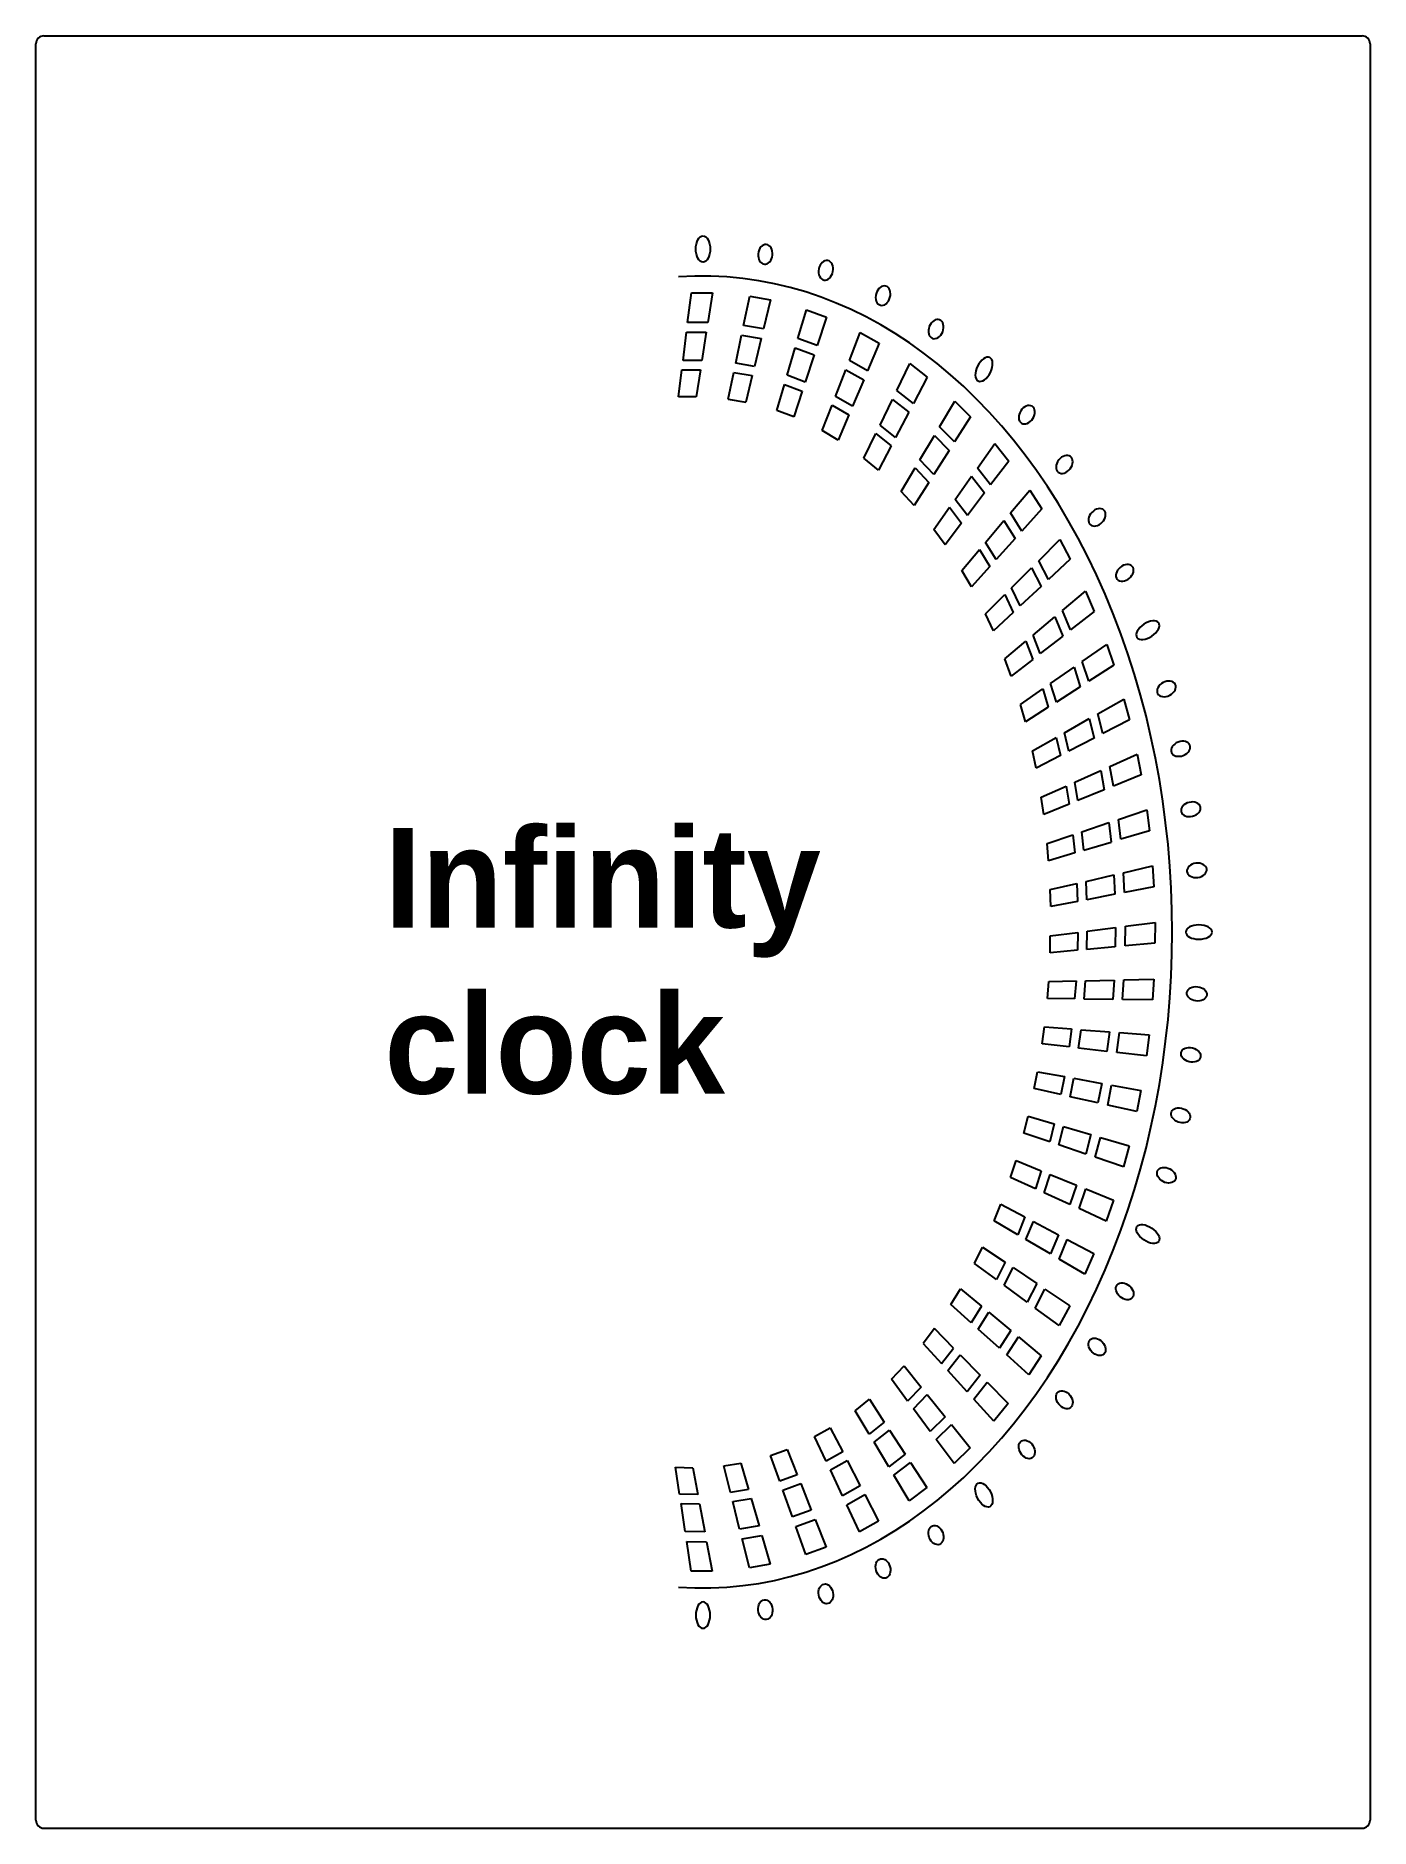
# Model space of a CAD drawing. Header units: millimetres. Extents: x -51 to 284, y -118 to 332.
import ezdxf

# ---------------------------------------------------------------- set-up
doc = ezdxf.new("R2010")
doc.units = ezdxf.units.MM
doc.layers.add('Рисунок', color=255, linetype='Continuous')

msp = doc.modelspace()

# ---------------------------------------------------------------- linework, layer by layer
at = {"layer": 'Рисунок'}
for p, q in [((-50.59, -116.48), (-50.59, 329.52)), ((-48.59, 331.52), (282.41, 331.52)), ((284.41, 329.52), (284.41, -116.48)), ((113.03, 259.58), (114, 266.97)), ((114, 266.97), (119.26, 266.97)), ((119.26, 266.97), (118.1, 259.58)), ((127.11, 258.82), (128.64, 266.17)), ((128.64, 266.17), (133.84, 265.23)), ((133.84, 265.23), (132.09, 257.94)), ((140.76, 255.57), (142.88, 262.77)), ((142.88, 262.77), (147.93, 260.92)), ((111.9, 250.03), (112.77, 257.09)), ((112.77, 257.09), (117.72, 257.09)), ((118.1, 259.58), (113.03, 259.58)), ((117.72, 257.09), (116.63, 250.03)), ((132.09, 257.94), (127.11, 258.82)), ((147.93, 260.92), (145.59, 253.79)), ((153.67, 250.01), (156.38, 257.01)), ((156.38, 257.01), (161.14, 254.34)), ((125.14, 249.37), (126.6, 256.38)), ((126.6, 256.38), (131.51, 255.5)), ((131.51, 255.5), (129.85, 248.54)), ((138.02, 246.31), (140.05, 253.17)), ((140.05, 253.17), (144.81, 251.41)), ((145.59, 253.79), (140.76, 255.57)), ((161.14, 254.34), (158.22, 247.43)), ((110.76, 240.87), (111.61, 247.66)), ((111.61, 247.66), (116.27, 247.66)), ((116.63, 250.03), (111.9, 250.03)), ((116.27, 247.66), (115.23, 240.91)), ((129.85, 248.54), (125.14, 249.37)), ((144.81, 251.41), (142.57, 244.61)), ((150.18, 241), (152.77, 247.68)), ((152.77, 247.68), (157.25, 245.13)), ((158.22, 247.43), (153.67, 250.01)), ((165.57, 242.49), (168.84, 249.24)), ((168.84, 249.24), (173.23, 245.87)), ((123.26, 240.33), (124.65, 247.03)), ((124.65, 247.03), (129.29, 246.22)), ((129.29, 246.22), (127.7, 239.56)), ((135.41, 237.46), (137.35, 244.02)), ((137.35, 244.02), (141.83, 242.34)), ((142.57, 244.61), (138.02, 246.31)), ((157.25, 245.13), (154.46, 238.53)), ((173.23, 245.87), (169.75, 239.22)), ((115.23, 240.91), (110.76, 240.87)), ((123.26, 240.33), (127.7, 239.56)), ((141.83, 242.34), (139.69, 235.84)), ((146.85, 232.4), (149.32, 238.78)), ((149.32, 238.78), (153.53, 236.33)), ((154.46, 238.53), (150.18, 241)), ((161.35, 233.8), (164.48, 240.24)), ((164.48, 240.24), (168.59, 237.01)), ((169.75, 239.22), (165.57, 242.49)), ((176.31, 233.37), (180.13, 239.82)), ((180.13, 239.82), (184.09, 235.89)), ((139.69, 235.84), (135.41, 237.46)), ((153.53, 236.33), (150.87, 230.03)), ((168.59, 237.01), (165.27, 230.67)), ((184.09, 235.89), (180.07, 229.56)), ((150.87, 230.03), (146.85, 232.4)), ((157.32, 225.5), (160.31, 231.65)), ((160.31, 231.65), (164.16, 228.55)), ((165.27, 230.67), (161.35, 233.8)), ((171.39, 225.06), (175.03, 231.22)), ((175.03, 231.22), (178.73, 227.45)), ((180.07, 229.56), (176.31, 233.37)), ((160.99, 222.49), (157.32, 225.5)), ((164.16, 228.55), (160.99, 222.49)), ((174.89, 221.41), (171.39, 225.06)), ((178.73, 227.45), (174.89, 221.41)), ((185.81, 223.02), (190.15, 229.14)), ((190.15, 229.14), (193.67, 224.76)), ((166.69, 217.11), (170.19, 223.04)), ((170.19, 223.04), (173.6, 219.39)), ((180.21, 215.15), (184.36, 220.98)), ((184.36, 220.98), (187.62, 216.8)), ((189.13, 218.79), (185.81, 223.02)), ((193.67, 224.76), (189.13, 218.79)), ((169.94, 213.62), (166.69, 217.11)), ((173.6, 219.39), (169.94, 213.62)), ((187.62, 216.8), (183.28, 211.1)), ((194.09, 211.73), (198.94, 217.45)), ((198.94, 217.45), (201.99, 212.75)), ((174.87, 207.62), (178.83, 213.2)), ((178.83, 213.2), (181.84, 209.19)), ((183.28, 211.1), (180.21, 215.15)), ((196.96, 207.19), (194.09, 211.73)), ((201.99, 212.75), (196.96, 207.19)), ((177.7, 203.75), (174.87, 207.62)), ((181.84, 209.19), (177.7, 203.75)), ((187.86, 204.35), (192.48, 209.82)), ((192.48, 209.82), (195.29, 205.33)), ((181.9, 197.3), (186.31, 202.53)), ((186.31, 202.53), (188.89, 198.25)), ((190.49, 200.02), (187.86, 204.35)), ((195.29, 205.33), (190.49, 200.02)), ((201.2, 199.74), (206.52, 205.03)), ((206.52, 205.03), (209.12, 200.1)), ((188.89, 198.25), (184.3, 193.17)), ((203.63, 194.99), (201.2, 199.74)), ((209.12, 200.1), (203.63, 194.99)), ((184.3, 193.17), (181.9, 197.3)), ((194.36, 192.93), (199.42, 197.99)), ((199.42, 197.99), (201.8, 193.29)), ((187.81, 186.41), (192.65, 191.25)), ((192.65, 191.25), (194.81, 186.78)), ((196.56, 188.41), (194.36, 192.93)), ((201.8, 193.29), (196.56, 188.41)), ((207.19, 187.25), (212.95, 192.06)), ((212.95, 192.06), (215.12, 186.98)), ((189.81, 182.12), (187.81, 186.41)), ((194.81, 186.78), (189.81, 182.12)), ((199.78, 181.06), (205.27, 185.65)), ((205.27, 185.65), (207.23, 180.84)), ((209.2, 182.38), (207.19, 187.25)), ((215.12, 186.98), (209.2, 182.38)), ((201.58, 176.44), (199.78, 181.06)), ((207.23, 180.84), (201.58, 176.44)), ((192.69, 175.14), (197.94, 179.53)), ((197.94, 179.53), (199.69, 174.97)), ((212.13, 174.41), (218.29, 178.68)), ((218.29, 178.68), (220.05, 173.53)), ((194.3, 170.77), (192.69, 175.14)), ((199.69, 174.97), (194.3, 170.77)), ((204.19, 168.9), (210.07, 172.98)), ((210.07, 172.98), (211.64, 168.11)), ((213.74, 169.47), (212.13, 174.41)), ((220.05, 173.53), (213.74, 169.47)), ((196.6, 163.65), (202.23, 167.54)), ((202.23, 167.54), (203.61, 162.95)), ((205.62, 164.24), (204.19, 168.9)), ((211.64, 168.11), (205.62, 164.24)), ((197.85, 159.25), (196.6, 163.65)), ((203.61, 162.95), (197.85, 159.25)), ((216.07, 161.33), (222.6, 165.02)), ((222.6, 165.02), (223.97, 159.82)), ((207.67, 156.57), (213.9, 160.1)), ((213.9, 160.1), (215.1, 155.21)), ((217.32, 156.36), (216.07, 161.33)), ((223.97, 159.82), (217.32, 156.36)), ((199.63, 152.03), (205.59, 155.4)), ((205.59, 155.4), (206.63, 150.8)), ((208.75, 151.9), (207.67, 156.57)), ((215.1, 155.21), (208.75, 151.9)), ((200.56, 147.64), (199.63, 152.03)), ((206.63, 150.8), (200.56, 147.64)), ((219.09, 148.1), (225.93, 151.16)), ((225.93, 151.16), (226.93, 145.95)), ((210.27, 144.15), (216.8, 147.08)), ((211.03, 139.5), (210.27, 144.15)), ((216.8, 147.08), (217.67, 142.19)), ((219.98, 143.13), (219.09, 148.1)), ((226.93, 145.95), (219.98, 143.13)), ((201.85, 140.38), (208.09, 143.17)), ((202.48, 136.03), (201.85, 140.38)), ((208.09, 143.17), (208.82, 138.6)), ((217.67, 142.19), (211.03, 139.5)), ((208.82, 138.6), (202.48, 136.03)), ((221.21, 134.78), (228.32, 137.18)), ((228.32, 137.18), (228.98, 131.96)), ((203.31, 128.75), (209.8, 130.93)), ((209.8, 130.93), (210.24, 126.38)), ((212.06, 131.7), (218.84, 133.98)), ((212.53, 127.06), (212.06, 131.7)), ((218.84, 133.98), (219.39, 129.11)), ((221.79, 129.82), (221.21, 134.78)), ((228.98, 131.96), (221.79, 129.82)), ((203.68, 124.43), (203.31, 128.75)), ((210.24, 126.38), (203.68, 124.43)), ((212.53, 127.06), (219.39, 129.11)), ((222.49, 121.42), (229.8, 123.11)), ((229.8, 123.11), (230.12, 117.89)), ((204.09, 117.16), (210.75, 118.71)), ((204.21, 112.89), (204.09, 117.16)), ((210.75, 118.71), (210.93, 114.19)), ((213.08, 119.24), (220.06, 120.86)), ((213.28, 114.64), (213.08, 119.24)), ((220.06, 120.86), (220.31, 116)), ((222.76, 116.47), (222.49, 121.42)), ((230.12, 117.89), (222.76, 116.47)), ((210.93, 114.19), (204.21, 112.89)), ((220.31, 116), (213.28, 114.64)), ((222.96, 107.96), (230.4, 108.91)), ((230.4, 108.91), (230.39, 103.68)), ((204.11, 105.56), (210.98, 106.43)), ((204.11, 101.32), (204.11, 105.56)), ((210.98, 106.43), (210.92, 101.94)), ((213.3, 102.15), (213.37, 106.74)), ((213.37, 106.74), (220.48, 107.64)), ((220.48, 107.64), (220.43, 102.79)), ((222.92, 103.01), (222.96, 107.96)), ((230.39, 103.68), (222.92, 103.01)), ((210.92, 101.94), (204.11, 101.32)), ((220.43, 102.79), (213.3, 102.15)), ((222.27, 89.57), (222.6, 94.53)), ((222.6, 94.53), (230.1, 94.72)), ((230.1, 94.72), (229.77, 89.47)), ((203.38, 89.82), (203.72, 94.06)), ((203.72, 94.06), (210.56, 94.23)), ((210.56, 94.23), (210.22, 89.73)), ((212.61, 89.7), (212.95, 94.29)), ((212.95, 94.29), (220.1, 94.47)), ((220.1, 94.47), (219.77, 89.6)), ((210.22, 89.73), (203.38, 89.82)), ((219.77, 89.6), (212.61, 89.7)), ((229.77, 89.47), (222.27, 89.57)), ((202.04, 78.47), (202.62, 82.72)), ((202.62, 82.72), (209.44, 82.19)), ((209.44, 82.19), (208.84, 77.67)), ((211.21, 77.4), (211.82, 82)), ((211.82, 82), (218.96, 81.45)), ((218.96, 81.45), (218.32, 76.56)), ((220.81, 76.27), (221.45, 81.25)), ((221.45, 81.25), (228.93, 80.67)), ((208.84, 77.67), (202.04, 78.47)), ((218.32, 76.56), (211.21, 77.4)), ((228.93, 80.67), (228.26, 75.4)), ((228.26, 75.4), (220.81, 76.27)), ((200.08, 67.19), (200.9, 71.45)), ((200.9, 71.45), (207.63, 70.22)), ((207.63, 70.22), (206.76, 65.69)), ((209.09, 65.17), (209.98, 69.79)), ((209.98, 69.79), (217.02, 68.5)), ((217.02, 68.5), (216.08, 63.61)), ((218.52, 63.06), (219.48, 68.05)), ((219.48, 68.05), (226.86, 66.71)), ((206.76, 65.69), (200.08, 67.19)), ((216.08, 63.61), (209.09, 65.17)), ((225.84, 61.43), (218.52, 63.06)), ((226.86, 66.71), (225.84, 61.43)), ((197.46, 55.98), (198.54, 60.26)), ((198.54, 60.26), (205.11, 58.34)), ((203.95, 53.81), (197.46, 55.98)), ((205.11, 58.34), (203.95, 53.81)), ((206.21, 53.05), (207.4, 57.67)), ((207.4, 57.67), (214.28, 55.66)), ((214.28, 55.66), (213, 50.77)), ((215.37, 49.98), (216.68, 54.96)), ((216.68, 54.96), (223.88, 52.86)), ((213, 50.77), (206.21, 53.05)), ((222.48, 47.59), (215.37, 49.98)), ((223.88, 52.86), (222.48, 47.59)), ((194.13, 44.89), (195.5, 49.16)), ((195.5, 49.16), (201.84, 46.58)), ((201.84, 46.58), (200.35, 42.06)), ((202.53, 41.07), (204.05, 45.67)), ((204.05, 45.67), (210.68, 42.97)), ((200.35, 42.06), (194.13, 44.89)), ((209.05, 38.1), (202.53, 41.07)), ((210.68, 42.97), (209.05, 38.1)), ((211.32, 37.07), (212.99, 42.02)), ((212.99, 42.02), (219.94, 39.19)), ((190.02, 33.97), (191.71, 38.19)), ((191.71, 38.19), (197.75, 34.97)), ((218.15, 33.96), (211.32, 37.07)), ((219.94, 39.19), (218.15, 33.96)), ((195.92, 30.51), (190.02, 33.97)), ((197.75, 34.97), (195.92, 30.51)), ((197.98, 29.3), (199.86, 33.85)), ((199.86, 33.85), (206.17, 30.48)), ((185.05, 23.28), (187.1, 27.42)), ((187.1, 27.42), (192.77, 23.6)), ((204.16, 25.68), (197.98, 29.3)), ((206.17, 30.48), (204.16, 25.68)), ((206.31, 24.41), (208.38, 29.3)), ((208.38, 29.3), (215, 25.77)), ((190.57, 19.24), (185.05, 23.28)), ((192.77, 23.6), (190.57, 19.24)), ((212.78, 20.62), (206.31, 24.41)), ((215, 25.77), (212.78, 20.62)), ((192.49, 17.83), (194.75, 22.27)), ((194.75, 22.27), (200.69, 18.27)), ((200.69, 18.27), (198.27, 13.6)), ((179.14, 12.98), (181.57, 16.95)), ((181.57, 16.95), (186.83, 12.58)), ((198.27, 13.6), (192.49, 17.83)), ((200.29, 12.12), (202.77, 16.87)), ((202.77, 16.87), (208.99, 12.69)), ((184.22, 8.4), (179.14, 12.98)), ((186.83, 12.58), (184.22, 8.4)), ((186, 6.8), (188.66, 11.05)), ((188.66, 11.05), (194.17, 6.47)), ((206.34, 7.69), (200.29, 12.12)), ((208.99, 12.69), (206.34, 7.69)), ((175.04, 6.94), (172.22, 3.22)), ((179.83, 2.06), (175.04, 6.94)), ((191.32, 2.01), (186, 6.8)), ((194.17, 6.47), (191.32, 2.01)), ((193.17, 0.33), (196.09, 4.87)), ((196.09, 4.87), (201.85, 0.07)), ((172.22, 3.22), (176.81, -1.84)), ((176.81, -1.84), (179.83, 2.06)), ((178.42, -3.61), (181.5, 0.35)), ((181.5, 0.35), (186.52, -4.76)), ((198.75, -4.69), (193.17, 0.33)), ((201.85, 0.07), (198.75, -4.69)), ((164.22, -5.76), (167.43, -2.41)), ((167.43, -2.41), (171.71, -7.75)), ((183.23, -8.91), (178.42, -3.61)), ((168.29, -11.25), (164.22, -5.76)), ((171.71, -7.75), (168.29, -11.25)), ((186.52, -4.76), (183.23, -8.91)), ((184.92, -10.76), (188.27, -6.54)), ((188.27, -6.54), (193.52, -11.89)), ((155.1, -13.68), (158.7, -10.81)), ((158.7, -10.81), (162.43, -16.54)), ((169.72, -13.17), (173.21, -9.61)), ((173.97, -18.91), (169.72, -13.17)), ((173.21, -9.61), (177.69, -15.19)), ((189.96, -16.32), (184.92, -10.76)), ((193.52, -11.89), (189.96, -16.32)), ((144.94, -20.18), (148.86, -17.94)), ((148.86, -17.94), (152.01, -24.01)), ((158.62, -19.55), (155.1, -13.68)), ((162.43, -16.54), (158.62, -19.55)), ((177.69, -15.19), (173.97, -18.91)), ((175.47, -20.93), (179.26, -17.14)), ((179.26, -17.14), (183.95, -22.99)), ((147.87, -26.36), (144.94, -20.18)), ((159.85, -21.6), (163.74, -18.55)), ((163.53, -27.74), (159.85, -21.6)), ((163.74, -18.55), (167.64, -24.55)), ((179.94, -26.95), (175.47, -20.93)), ((122.11, -27.54), (126.41, -26.85)), ((126.41, -26.85), (128.31, -33.42)), ((133.86, -24.91), (138.03, -23.4)), ((136.17, -31.35), (133.86, -24.91)), ((138.03, -23.4), (140.56, -29.76)), ((152.01, -24.01), (147.87, -26.36)), ((148.89, -28.53), (153.11, -26.13)), ((153.11, -26.13), (156.41, -32.49)), ((167.64, -24.55), (163.53, -27.74)), ((164.81, -29.88), (169.01, -26.64)), ((169.01, -26.64), (173.1, -32.93)), ((183.95, -22.99), (179.94, -26.95)), ((111.05, -34.59), (110.04, -27.82)), ((110.04, -27.82), (114.36, -28)), ((114.36, -28), (115.61, -34.72)), ((123.78, -34.17), (122.11, -27.54)), ((140.56, -29.76), (136.17, -31.35)), ((151.95, -35), (148.89, -28.53)), ((168.66, -36.32), (164.81, -29.88)), ((115.61, -34.72), (111.05, -34.59)), ((128.31, -33.42), (123.78, -34.17)), ((124.36, -36.49), (128.98, -35.72)), ((128.98, -35.72), (130.97, -42.59)), ((136.97, -33.6), (141.45, -31.98)), ((139.39, -40.34), (136.97, -33.6)), ((141.45, -31.98), (144.1, -38.62)), ((156.41, -32.49), (151.95, -35)), ((153.02, -37.26), (157.56, -34.71)), ((157.56, -34.71), (161.01, -41.36)), ((173.1, -32.93), (168.66, -36.32)), ((112.47, -44.03), (111.41, -36.95)), ((111.41, -36.95), (116.05, -37.07)), ((116.05, -37.07), (117.35, -44.11)), ((126.11, -43.43), (124.36, -36.49)), ((144.1, -38.62), (139.39, -40.34)), ((156.23, -44.04), (153.02, -37.26)), ((117.35, -44.11), (112.47, -44.03)), ((130.97, -42.59), (126.11, -43.43)), ((126.72, -45.86), (131.66, -45)), ((131.66, -45), (133.75, -52.2)), ((140.23, -42.7), (145.03, -40.95)), ((142.76, -49.76), (140.23, -42.7)), ((145.03, -40.95), (147.81, -47.91)), ((161.01, -41.36), (156.23, -44.04)), ((113.94, -53.92), (112.84, -46.5)), ((112.84, -46.5), (117.81, -46.57)), ((117.81, -46.57), (119.18, -53.94)), ((128.55, -53.13), (126.72, -45.86)), ((147.81, -47.91), (142.76, -49.76)), ((119.18, -53.94), (113.94, -53.92)), ((133.75, -52.2), (128.55, -53.13)), ((-48.59, -118.48), (282.41, -118.48))]:
    msp.add_line(p, q, dxfattribs=at)
for centre, start, end in [((-48.59, 329.52), 90, 180), ((282.41, 329.52), 0, 90), ((-48.59, -116.48), 180, 270), ((282.41, -116.48), 270, 0)]:
    msp.add_arc(centre, 2, start, end, dxfattribs=at)
for centre, major_axis, ratio in [((116.91, 278.01), (0, 3.3), 0.545455), ((240.9, 91.01), (2.48, -0.31), 0.72), ((239.38, 75.68), (2.42, -0.61), 0.72), ((236.84, 60.48), (2.33, -0.9), 0.72), ((233.26, 45.46), (2.21, -1.16), 0.72), ((228.59, 30.7), (2.73, -1.85), 0.545455), ((222.8, 16.3), (1.9, -1.62), 0.72), ((215.84, 2.38), (1.72, -1.81), 0.72), ((207.65, -10.92), (1.53, -1.98), 0.72), ((198.2, -23.39), (1.33, -2.12), 0.72), ((187.45, -34.81), (1.47, -2.95), 0.545455), ((175.41, -44.89), (0.9, -2.33), 0.72), ((162.12, -53.29), (0.68, -2.41), 0.72), ((147.75, -59.65), (0.46, -2.46), 0.72), ((132.56, -63.63), (0.23, -2.49), 0.72)]:
    msp.add_ellipse(centre, major_axis=major_axis, ratio=ratio, dxfattribs=at)
at = {"layer": 'Рисунок', "extrusion": (0, 0, -1)}
for centre, major_axis, ratio in [((132.56, 276.65), (0.23, 2.49), 0.72), ((147.75, 272.66), (0.46, 2.46), 0.72), ((162.12, 266.3), (0.68, 2.41), 0.72), ((175.41, 257.9), (0.9, 2.33), 0.72), ((187.45, 247.82), (1.47, 2.95), 0.545455), ((198.2, 236.4), (1.33, 2.12), 0.72), ((207.65, 223.93), (1.53, 1.98), 0.72), ((215.84, 210.64), (1.72, 1.81), 0.72), ((222.8, 196.71), (1.9, 1.62), 0.72), ((228.59, 182.31), (2.73, 1.85), 0.545455), ((233.26, 167.56), (2.21, 1.16), 0.72), ((236.84, 152.53), (2.33, 0.9), 0.72), ((239.38, 137.33), (2.42, 0.61), 0.72), ((240.9, 122), (2.48, 0.31), 0.72), ((241.41, 106.51), (3.3, 0), 0.545455), ((116.91, -64.99), (0, -3.3), 0.545455)]:
    msp.add_ellipse(centre, major_axis=major_axis, ratio=ratio, dxfattribs=at)
at = {"layer": 'Рисунок'}
msp.add_ellipse((116.91, 106.52), major_axis=(0, 164.7), ratio=0.71524, start_param=3.089405, end_param=6.335373, dxfattribs=at)

# ---------------------------------------------------------------- texts
at = {"layer": 'Рисунок', "insert": (36.93, 132.63), "char_height": 25, "attachment_point": 1}
msp.add_mtext_dynamic_manual_height_columns('{\\fTraditional Arabic|b1|i0|c0|p18;Infinity clock}', width=99.6864, gutter_width=12.5, heights=[0], dxfattribs=at)

doc.saveas('drawing.dxf')
